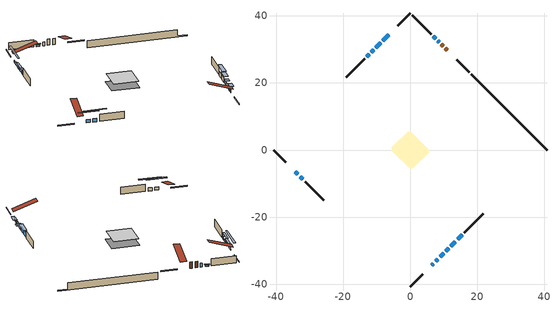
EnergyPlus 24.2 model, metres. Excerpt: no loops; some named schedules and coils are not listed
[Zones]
conditioned space
 floor adiabatic (AdiabaticFloorConstruction): -5.62,0 0,5.62 5.62,0 0,-5.62 z1.47
 floor foundation (Slab1 construction): -5.64,0.63 -0.63,5.64 5.64,-0.63 0.63,-5.64 z-0.94
 wall outside (RimJoist1 construction): 0,-40.78 3.72,-37.06 / -40.78,0 -37.06,-3.72 / 0,40.78 -3.72,37.06 / 17.57,23.2 13.86,26.92 z1.47:1.77
 wall outside (AdiabaticWallConstruction 1): 11.1,29.67 10.49,30.29 / 9.83,30.94 9.31,31.47 z1.47:3.5
 wall outside (AdiabaticWallConstruction): 6.47,-34.31 6.91,-33.86 / 8.89,-31.89 9.98,-30.8 / 8.65,32.12 8.21,32.56 z1.47:2.69; 7.57,-33.21 8.23,-32.54 z1.47:2.26; -6.47,34.31 -8.2,32.58 z1.47:2.08; 10.63,-30.15 11.46,-29.32 / -34.31,-6.47 -33.48,-7.3 / -32.82,-7.95 -32,-8.78 z1.47:2.51; 7.56,33.22 6.85,33.92 / -8.85,31.92 -10.26,30.52 / -10.91,29.87 -11.61,29.16 z1.47:1.93; -12.27,28.51 -12.95,27.82 z1.47:2.39; 12.11,-28.66 13.48,-27.3 / 14.13,-26.64 15.5,-25.28 z1.47:2.89
 wall outside (Wall1 construction): 16.16,-24.62 21.7,-19.08 / -31.34,-9.44 -25.8,-14.98 / -13.61,27.17 -19.15,21.63 / 6.2,34.58 0.66,40.12 z1.47:3.91
 wall foundation (FoundationWall1 construction): 18.23,22.54,-0.94 18.23,22.54,1.47 38.52,2.25,1.47 38.52,2.25,-0.61 40.78,0,-0.61 40.78,0,-0.94
 window (WindowConstruction 7): 6.47,-34.3 6.91,-33.87 z1.47:2.69
 window (WindowConstruction 6): 7.57,-33.21 8.23,-32.54 z1.47:2.26
 window (WindowConstruction 13): 8.89,-31.89 9.97,-30.8 z1.47:2.69
 window (WindowConstruction 9): -6.47,34.3 -8.2,32.58 z1.47:2.08
 window (WindowConstruction 10): 10.63,-30.15 11.46,-29.32 z1.47:2.51
 window (WindowConstruction 11): -34.3,-6.47 -33.48,-7.3 z1.47:2.51
 window (WindowConstruction 12): -32.82,-7.95 -32,-8.78 z1.47:2.51
 window (WindowConstruction 8): 8.65,32.12 8.21,32.56 z1.47:2.69
 window (WindowConstruction): 7.56,33.22 6.85,33.92 z1.47:1.93
 window (WindowConstruction 1): -8.85,31.92 -10.26,30.52 z1.47:1.93
 window (WindowConstruction 2): -10.91,29.86 -11.61,29.16 z1.47:1.93
 window (WindowConstruction 3): -12.27,28.51 -12.95,27.82 z1.47:2.39
 window (WindowConstruction 4): 12.11,-28.66 13.48,-27.3 z1.47:2.89
 window (WindowConstruction 5): 14.14,-26.64 15.5,-25.28 z1.47:2.89
 door (Door): 11.1,29.67 10.49,30.29 z1.47:3.5
 door (Door 1): 9.83,30.95 9.31,31.47 z1.47:3.5
 ceiling adiabatic (AdiabaticFloorConstruction): 0,-5.62 5.62,0 0,5.62 -5.62,0 z1.47
 roof outside (Roof1 construction): 5.81,-34.96,3.91 0.36,-29.5,6.48 -1.08,-30.94,6.48 4.38,-36.4,3.91; -34.96,-5.81,3.91 -29.5,-0.36,6.48 -30.94,1.08,6.48 -36.4,-4.38,3.91; -5.81,34.96,3.91 -0.36,29.5,6.48 1.08,30.94,6.48 -4.38,36.4,3.91; 11.76,29.02,3.91 6.3,23.56,6.48 7.74,22.12,6.48 13.2,27.58,3.91
shading: 8.77,-32.01 7.03,-33.74 7.89,-34.61 9.63,-32.87 z3.02; -10.56,30.21 -4.1,36.67 -4.49,37.06 -10.95,30.6 z5.43; 11.62,-29.16 10.47,-30.31 11.33,-31.17 12.48,-30.02 z2.74; -31.54,-9.23 -36.24,-4.53 -36.55,-4.84 -31.85,-9.54 z5.25; -29.85,-10.93 -34.97,-5.81 -35.27,-6.11 -30.15,-11.23 z5.55; 6.64,34.13 7.77,33.01 8.07,33.31 6.95,34.44 z2.23; -10.79,29.98 -8.32,32.46 -8.7,32.85 -11.18,30.37 z2.69; -12.69,28.09 -9.84,30.94 -10.22,31.33 -13.08,28.48 z3.45; -13.11,27.66 -12.11,28.67 -12.58,29.14 -13.59,28.14 z2.62; 14.01,-26.76 11.58,-29.2 12.44,-30.06 14.88,-27.62 z3.65; 16.57,-24.2 13.06,-27.72 13.92,-28.58 17.44,-25.06 z4.41
[Building]
Building 1: Terrain=Suburbs
[Site:Location]
Mont Joli AP_QC: Latitude {deg}=48.61; Longitude {deg}=-68.21; Time Zone {hr}=-5; Elevation {m}=52; Keep Site Location Information=Yes
[Site:GroundTemperature:Shallow]
-0.843868, -3.04892, -3.2255, -2.1791, 2.02165, 6.20283, 9.82768, 12.1239, 12.319, 10.4514, 6.91898, 2.86606
[Site:WaterMainsTemperature]
Calculation Method=Schedule; Temperature Schedule=mains temperature schedule
[Material] Roughness=Rough; Thermal Absorptance=0.9
Name | Thickness {m} | Conductivity {W/m-K} | Density {kg/m3} | Specific Heat {J/kg-K} | Solar Absorptance | Visible Absorptance
asphalt or fiberglass shingles | 0.00635 | 0.162714 | 1121.4 | 1465.45 | 0.4 | 0.4
concrete 4.0 in. | 0.1016 | 1.803125 | 2242.8 | 837.4 | 0.7 | 0.7
concrete 8.0 in. | 0.2032 | 1.803125 | 2242.8 | 837.4 | 0.7 | 0.7
door material | 0.04445 | 0.0451087 | 512.64 | 1214.23 | 0.7 | 0.7
exterior vertical ins | 0.0463172 | 0.029427 | 32.04 | 1214.23 | 0.7 | 0.7
floor covering | 0.0127 | 0.0433444 | 54.468 | 1339.84 | 0.6 | 0.6
floor rigid ins; wall rigid ins | 0.512978 | 0.029427 | 32.04 | 1214.23 | 0.7 | 0.7
floor stud and cavity | 0.1397 | 1.75129 | 37.0049 | 1207.88 | 0.7 | 0.7
furniture material conditioned space 1 | 0.1524 | 0.115458 | 640.8 | 1214.23 | 0.6 | 0.6
gypsum board | 0.0127 | 0.160291 | 801 | 837.4 | 0.6 | 0.6
gypsum board 1 | 0.0127 | 0.160291 | 801 | 837.4 | 0.7 | 0.7
osb sheathing 0.5 in. | 0.0127 | 0.115458 | 512.64 | 1214.23 | 0.7 | 0.7
osb sheathing 0.75 in. | 0.01905 | 0.115458 | 512.64 | 1214.23 | 0.7 | 0.7
osb sheathing 2.0 in. | 0.0508 | 0.115458 | 512.64 | 1214.23 | 0.7 | 0.7
rim joist stud and cavity | 0.0508 | 0.0643141 | 125.044 | 1163.47 | 0.6 | 0.6
roof stud and cavity | 0.2032 | 0.281612 | 78.34581 | 1123.46 | 0.7 | 0.7
wall stud and cavity | 0.1397 | 0.141677 | 139.0536 | 1170.24 | 0.7 | 0.7
wall stud and cavity 1 | 0.0889 | 0.380278 | 52.3479 | 1209.89 | 0.7 | 0.7
wall stud and cavity 2 | 0.0889 | 0.391764 | 83.0341 | 1211.67 | 0.7 | 0.7
wood siding | 0.0254 | 0.102417 | 544.68 | 1172.36 | 0.4 | 0.4
wood siding 1; wood siding 2; wood siding 3 | 0.0254 | 0.102417 | 544.68 | 1172.36 | 0.7 | 0.7
[WindowMaterial:SimpleGlazingSystem]
Name | U-Factor {W/m2-K} | Solar Heat Gain Coefficient
WindowMaterial | 3.04795 | 0.43
WindowMaterial 1 | 3.01899 | 0.51
WindowMaterial 2 | 2.66071 | 0.64
WindowMaterial 3 | 2.66639 | 0.54
WindowMaterial 4 | 4.0734 | 0.67
WindowMaterial 5 | 2.66809 | 0.53
WindowMaterial 6 | 2.66412 | 0.59
WindowMaterial 7 | 4.05466 | 0.67
[Construction]
AdiabaticFloorConstruction: floor stud and cavity, floor rigid ins, osb sheathing 0.75 in., floor covering
AdiabaticWallConstruction: wood siding 2, wall rigid ins, wall stud and cavity 1, gypsum board
AdiabaticWallConstruction 1: wood siding 3, wall rigid ins, wall stud and cavity 1, gypsum board
Door; Door 1: door material
FoundationWall1 construction: concrete 8.0 in., gypsum board 1
furniture construction conditioned space 1: furniture material conditioned space 1
PartitionWallConstruction: gypsum board, wall stud and cavity 2, gypsum board
RimJoist1 construction: wood siding 1, osb sheathing 2.0 in., rim joist stud and cavity
Roof1 construction: asphalt or fiberglass shingles, osb sheathing 0.75 in., roof stud and cavity, gypsum board
Slab1 construction: concrete 4.0 in.
Wall1 construction: wood siding, osb sheathing 0.5 in., wall stud and cavity, gypsum board
WindowConstruction; WindowConstruction 1; WindowConstruction 2: WindowMaterial
WindowConstruction 10; WindowConstruction 11; WindowConstruction 12: WindowMaterial 6
WindowConstruction 13: WindowMaterial 7
WindowConstruction 3: WindowMaterial 1
WindowConstruction 4; WindowConstruction 5: WindowMaterial 2
WindowConstruction 6: WindowMaterial 3
WindowConstruction 7; WindowConstruction 8: WindowMaterial 4
WindowConstruction 9: WindowMaterial 5
[Zone]
conditioned space: Multiplier=1; Volume {m3}=342.8; Part of Total Floor Area=Yes
[Space]
conditioned space 1: Zone=conditioned space; Volume {m3}=342.8
[SurfaceProperty:ExposedFoundationPerimeter]
Slab1: Exposed Perimeter Calculation Method=TotalExposedPerimeter; Total Exposed Perimeter {m}=31.883
[InternalMass] Zone or ZoneList=conditioned space; Space or SpaceList=conditioned space 1
Name | Construction | Surface Area {m2}
furniture mass conditioned space 1 | furniture construction conditioned space 1 | 50.3359
partition wall mass | PartitionWallConstruction | 125.84
[Lights]
interior lighting: Zone or ZoneList or Space or SpaceList=conditioned space 1; Schedule=interior lighting schedule; Design Level Calculation Method=LightingLevel; Lighting Level {W}=343.2; Return Air Fraction=0; Fraction Radiant=0.6; Fraction Visible=0.2; Fraction Replaceable=1
[People]
occupants: Zone or ZoneList or Space or SpaceList=conditioned space 1; Number of People Schedule=occupants schedule; Number of People Calculation Method=People; Number of People=3; Fraction Radiant=0.314171; Sensible Heat Fraction=0.56303; Activity Level Schedule=occupants activity schedule; Carbon Dioxide Generation Rate {m3/s-W}=0; Enable ASHRAE 55 Comfort Warnings=No; Mean Radiant Temperature Calculation Type=EnclosureAveraged
[ElectricEquipment] Zone or ZoneList or Space or SpaceList=conditioned space 1; Design Level Calculation Method=EquipmentLevel
Name | Schedule | Design Level {W} | Fraction Latent | Fraction Radiant | Fraction Lost
clothes dryer | clothes dryer schedule | 140.772 | 0.015 | 0.081 | 0.85
clothes washer | clothes washer schedule | 32.1985 | 0.03 | 0.162 | 0.7
cooking range | cooking range schedule | 215.147 | 0.08 | 0.432 | 0.2
dishwasher | dishwasher schedule | 66.8632 | 0.3 | 0.18 | 0.4
fridge | fridge schedule | 72.9452 | 0 | 0.6 | 0
mech vent house fan | mech vent house fan schedule | 0 | 0 | 0 | 1
mech vent house fan cfis | mech vent house fan cfis schedule | 0 | 0 | 0 | 0
misc plug loads | misc plug loads schedule | 494.7 | 0.045 | 0.513 | 0.1
whole house fan | Always On Discrete | 0 | 0 | 0 | 1
[OtherEquipment] Zone or ZoneList or Space or SpaceList=conditioned space 1; Design Level Calculation Method=EquipmentLevel
Name | Fuel Type | Schedule | Design Level {W} | Fraction Latent | Fraction Radiant | Fraction Lost
clothes dryer 1 | Electricity | clothes dryer schedule | 0 | 0.015 | 0.081 | 0.85
cooking range 1 | Electricity | cooking range schedule | 0 | 0.08 | 0.432 | 0.2
general water use latent | None | general water use schedule | 62.594 | 1 | 0 | 0
general water use sensible | None | general water use schedule | -61.6891 | 0 | 0.6 | 0
mech vent house fan latent load | None | Always On Discrete | 0 | 1 | 0 | 0
mech vent house fan sensible load | None | Always On Discrete | 0 | 0 | 0 | 0
water heater energy adjustment1 | Electricity | Always On Discrete | 0.01 | 0 | 0 | 1
[ZoneInfiltration:DesignFlowRate] Zone or ZoneList or Space or SpaceList=conditioned space 1; Schedule=Always On Discrete; Design Flow Rate Calculation Method=Flow/Zone; Design Flow Rate {m3/s}=0
infil flow; natural vent flow; whole house fan flow
[ZoneControl:Thermostat]
conditioned space Thermostat: Zone or ZoneList=conditioned space; Control Type Schedule=conditioned space Thermostat Schedule; Control 1=conditioned space temperature setpoint; Temperature Difference Between Cutout And Setpoint {deltaC}=0
[ThermostatSetpoint:DualSetpoint]
conditioned space temperature setpoint: Heating Setpoint Temperature Schedule=heating setpoint; Cooling Setpoint Temperature Schedule=cooling setpoint
[AirLoopHVAC:UnitarySystem]
unit heater unitary system: Control Type=Load; Controlling Zone or Thermostat Location=conditioned space; Dehumidification Control Type=None; Availability Schedule=Always On Discrete; Supply Fan=unit heater supply fan; Fan Placement=BlowThrough; Supply Air Fan Operating Mode Schedule=unit heater auto fan schedule; Heating Coil=unit heater htg coil; DX Heating Coil Sizing Ratio=1; Use DOAS DX Cooling Coil=No; Minimum Supply Air Temperature {C}=2; Latent Load Control=SensibleOnlyLoadControl; Cooling Supply Air Flow Rate Method=None; Heating Supply Air Flow Rate Method=SupplyAirFlowRate; Heating Supply Air Flow Rate {m3/s}=0.00141584; No Load Supply Air Flow Rate Method=SupplyAirFlowRate; No Load Supply Air Flow Rate {m3/s}=0; No Load Supply Air Flow Rate Control Set To Low Speed=Yes; Maximum Supply Air Temperature {C}=48.8889; Maximum Outdoor Dry-Bulb Temperature for Supplemental Heater Operation {C}=21; Ancillary On-Cycle Electric Power {W}=0; Ancillary Off-Cycle Electric Power {W}=0
[Zone equipment]
conditioned space: electric baseboard, unit heater unitary system
[Foundation:Kiva]
Foundation Kiva 1: Initial Indoor Air Temperature {C}=18; Wall Height Above Grade {m}=1.46999; Wall Depth Below Slab {m}=0.2032; Custom Block Material Name 1=exterior vertical ins; Custom Block Depth 1 {m}=2.40999; Custom Block X Position 1 {m}=0.2159; Custom Block Z Position 1 {m}=0
[Foundation:Kiva:Settings]
Soil Conductivity {W/m-K}=0.849921; Soil Density {kg/m3}=1842.3; Soil Specific Heat {J/kg-K}=418.7; Ground Solar Absorptivity=0.9; Ground Thermal Absorptivity=0.9; Ground Surface Roughness {m}=0.03; Far-Field Width {m}=40; Deep-Ground Boundary Condition=ZeroFlux; Deep-Ground Depth {m}=40; Minimum Cell Dimension {m}=0.2; Maximum Cell Growth Coefficient=3; Simulation Timestep=Timestep
[Exterior:Lights]
exterior lighting: Schedule=exterior lighting schedule; Design Level {W}=75.6
[EnergyManagementSystem:Sensor] Output:Variable or Output:Meter Index Key=conditioned space
Name | Output:Variable or Output:Meter
conditioned_space_clg_unmet_s | Zone Cooling Setpoint Not Met Time
conditioned_space_htg_unmet_s | Zone Heating Setpoint Not Met Time
fridge_tin_s; tin_s; tin_s_1 | Zone Mean Air Temperature
tout_s | Zone Outdoor Air Drybulb Temperature
win_s | Zone Air Humidity Ratio
[Schedule:Week:Daily]
interior lighting schedule Week Rule - Jan1-Jan27: interior lighting schedule day, interior lighting schedule day, interior lighting schedule day, interior lighting schedule day, interior lighting schedule day, interior lighting schedule day, interior lighting schedule day, interior lighting schedule default day, interior lighting schedule default day, interior lighting schedule default day, interior lighting schedule default day, interior lighting schedule default day
interior lighting schedule Week Rule - Jan28-Feb3: interior lighting schedule day, interior lighting schedule day, interior lighting schedule day, interior lighting schedule day, interior lighting schedule day 1, interior lighting schedule day 1, interior lighting schedule day 1, interior lighting schedule default day, interior lighting schedule default day, interior lighting schedule default day, interior lighting schedule default day, interior lighting schedule default day
interior lighting schedule Week Rule - Feb4-Feb24: interior lighting schedule day 1, interior lighting schedule day 1, interior lighting schedule day 1, interior lighting schedule day 1, interior lighting schedule day 1, interior lighting schedule day 1, interior lighting schedule day 1, interior lighting schedule default day, interior lighting schedule default day, interior lighting schedule default day, interior lighting schedule default day, interior lighting schedule default day
interior lighting schedule Week Rule - Feb25-Mar3: interior lighting schedule day 1, interior lighting schedule day 1, interior lighting schedule day 1, interior lighting schedule day 1, interior lighting schedule day 2, interior lighting schedule day 2, interior lighting schedule day 2, interior lighting schedule default day, interior lighting schedule default day, interior lighting schedule default day, interior lighting schedule default day, interior lighting schedule default day
interior lighting schedule Week Rule - Mar4-Mar31: interior lighting schedule day 2, interior lighting schedule day 2, interior lighting schedule day 2, interior lighting schedule day 2, interior lighting schedule day 2, interior lighting schedule day 2, interior lighting schedule day 2, interior lighting schedule default day, interior lighting schedule default day, interior lighting schedule default day, interior lighting schedule default day, interior lighting schedule default day
interior lighting schedule Week Rule - Apr1-Apr28: interior lighting schedule day 3, interior lighting schedule day 3, interior lighting schedule day 3, interior lighting schedule day 3, interior lighting schedule day 3, interior lighting schedule day 3, interior lighting schedule day 3, interior lighting schedule default day, interior lighting schedule default day, interior lighting schedule default day, interior lighting schedule default day, interior lighting schedule default day
interior lighting schedule Week Rule - Apr29-May5: interior lighting schedule day 3, interior lighting schedule day 3, interior lighting schedule day 4, interior lighting schedule day 4, interior lighting schedule day 4, interior lighting schedule day 4, interior lighting schedule day 4, interior lighting schedule default day, interior lighting schedule default day, interior lighting schedule default day, interior lighting schedule default day, interior lighting schedule default day
interior lighting schedule Week Rule - May6-May26: interior lighting schedule day 4, interior lighting schedule day 4, interior lighting schedule day 4, interior lighting schedule day 4, interior lighting schedule day 4, interior lighting schedule day 4, interior lighting schedule day 4, interior lighting schedule default day, interior lighting schedule default day, interior lighting schedule default day, interior lighting schedule default day, interior lighting schedule default day
interior lighting schedule Week Rule - May27-Jun2: interior lighting schedule day 4, interior lighting schedule day 4, interior lighting schedule day 4, interior lighting schedule day 4, interior lighting schedule day 4, interior lighting schedule day 5, interior lighting schedule day 5, interior lighting schedule default day, interior lighting schedule default day, interior lighting schedule default day, interior lighting schedule default day, interior lighting schedule default day
interior lighting schedule Week Rule - Jun3-Jun30: interior lighting schedule day 5, interior lighting schedule day 5, interior lighting schedule day 5, interior lighting schedule day 5, interior lighting schedule day 5, interior lighting schedule day 5, interior lighting schedule day 5, interior lighting schedule default day, interior lighting schedule default day, interior lighting schedule default day, interior lighting schedule default day, interior lighting schedule default day
interior lighting schedule Week Rule - Jul1-Jul28: interior lighting schedule day 6, interior lighting schedule day 6, interior lighting schedule day 6, interior lighting schedule day 6, interior lighting schedule day 6, interior lighting schedule day 6, interior lighting schedule day 6, interior lighting schedule default day, interior lighting schedule default day, interior lighting schedule default day, interior lighting schedule default day, interior lighting schedule default day
interior lighting schedule Week Rule - Jul29-Aug4: interior lighting schedule day 6, interior lighting schedule day 6, interior lighting schedule day 6, interior lighting schedule day 7, interior lighting schedule day 7, interior lighting schedule day 7, interior lighting schedule day 7, interior lighting schedule default day, interior lighting schedule default day, interior lighting schedule default day, interior lighting schedule default day, interior lighting schedule default day
interior lighting schedule Week Rule - Aug5-Aug25: interior lighting schedule day 7, interior lighting schedule day 7, interior lighting schedule day 7, interior lighting schedule day 7, interior lighting schedule day 7, interior lighting schedule day 7, interior lighting schedule day 7, interior lighting schedule default day, interior lighting schedule default day, interior lighting schedule default day, interior lighting schedule default day, interior lighting schedule default day
interior lighting schedule Week Rule - Aug26-Sep1: interior lighting schedule day 7, interior lighting schedule day 7, interior lighting schedule day 7, interior lighting schedule day 7, interior lighting schedule day 7, interior lighting schedule day 7, interior lighting schedule day 8, interior lighting schedule default day, interior lighting schedule default day, interior lighting schedule default day, interior lighting schedule default day, interior lighting schedule default day
interior lighting schedule Week Rule - Sep2-Sep29: interior lighting schedule day 8, interior lighting schedule day 8, interior lighting schedule day 8, interior lighting schedule day 8, interior lighting schedule day 8, interior lighting schedule day 8, interior lighting schedule day 8, interior lighting schedule default day, interior lighting schedule default day, interior lighting schedule default day, interior lighting schedule default day, interior lighting schedule default day
interior lighting schedule Week Rule - Sep30-Oct6: interior lighting schedule day 8, interior lighting schedule day 9, interior lighting schedule day 9, interior lighting schedule day 9, interior lighting schedule day 9, interior lighting schedule day 9, interior lighting schedule day 9, interior lighting schedule default day, interior lighting schedule default day, interior lighting schedule default day, interior lighting schedule default day, interior lighting schedule default day
interior lighting schedule Week Rule - Oct7-Oct27: interior lighting schedule day 9, interior lighting schedule day 9, interior lighting schedule day 9, interior lighting schedule day 9, interior lighting schedule day 9, interior lighting schedule day 9, interior lighting schedule day 9, interior lighting schedule default day, interior lighting schedule default day, interior lighting schedule default day, interior lighting schedule default day, interior lighting schedule default day
interior lighting schedule Week Rule - Oct28-Nov3: interior lighting schedule day 9, interior lighting schedule day 9, interior lighting schedule day 9, interior lighting schedule day 9, interior lighting schedule day 10, interior lighting schedule day 10, interior lighting schedule day 10, interior lighting schedule default day, interior lighting schedule default day, interior lighting schedule default day, interior lighting schedule default day, interior lighting schedule default day
interior lighting schedule Week Rule - Nov4-Nov24: interior lighting schedule day 10, interior lighting schedule day 10, interior lighting schedule day 10, interior lighting schedule day 10, interior lighting schedule day 10, interior lighting schedule day 10, interior lighting schedule day 10, interior lighting schedule default day, interior lighting schedule default day, interior lighting schedule default day, interior lighting schedule default day, interior lighting schedule default day
interior lighting schedule Week Rule - Nov25-Dec1: interior lighting schedule day 10, interior lighting schedule day 10, interior lighting schedule day 10, interior lighting schedule day 10, interior lighting schedule day 10, interior lighting schedule day 10, interior lighting schedule day 11, interior lighting schedule default day, interior lighting schedule default day, interior lighting schedule default day, interior lighting schedule default day, interior lighting schedule default day
interior lighting schedule Week Rule - Dec2-Dec31: interior lighting schedule day 11, interior lighting schedule day 11, interior lighting schedule day 11, interior lighting schedule day 11, interior lighting schedule day 11, interior lighting schedule day 11, interior lighting schedule day 11, interior lighting schedule default day, interior lighting schedule default day, interior lighting schedule default day, interior lighting schedule default day, interior lighting schedule default day
occupants schedule Week Rule - Jan1-Dec31: occupants schedule day, occupants schedule day, occupants schedule day, occupants schedule day, occupants schedule day, occupants schedule day, occupants schedule day, occupants schedule default day, occupants schedule default day, occupants schedule default day, occupants schedule default day, occupants schedule default day
clothes dryer schedule Week Rule - Jan1-Dec31: clothes dryer schedule day, clothes dryer schedule day, clothes dryer schedule day, clothes dryer schedule day, clothes dryer schedule day, clothes dryer schedule day, clothes dryer schedule day, clothes dryer schedule default day, clothes dryer schedule default day, clothes dryer schedule default day, clothes dryer schedule default day, clothes dryer schedule default day
clothes washer schedule Week Rule - Jan1-Dec31: clothes washer schedule day, clothes washer schedule day, clothes washer schedule day, clothes washer schedule day, clothes washer schedule day, clothes washer schedule day, clothes washer schedule day, clothes washer schedule default day, clothes washer schedule default day, clothes washer schedule default day, clothes washer schedule default day, clothes washer schedule default day
cooking range schedule Week Rule - Jan1-Dec31: cooking range schedule day, cooking range schedule day, cooking range schedule day, cooking range schedule day, cooking range schedule day, cooking range schedule day, cooking range schedule day, cooking range schedule default day, cooking range schedule default day, cooking range schedule default day, cooking range schedule default day, cooking range schedule default day
dishwasher schedule Week Rule - Jan1-Dec31: dishwasher schedule day, dishwasher schedule day, dishwasher schedule day, dishwasher schedule day, dishwasher schedule day, dishwasher schedule day, dishwasher schedule day, dishwasher schedule default day, dishwasher schedule default day, dishwasher schedule default day, dishwasher schedule default day, dishwasher schedule default day
misc plug loads schedule Week Rule - Jan1-Dec31: misc plug loads schedule day, misc plug loads schedule day, misc plug loads schedule day, misc plug loads schedule day, misc plug loads schedule day, misc plug loads schedule day, misc plug loads schedule day, misc plug loads schedule default day, misc plug loads schedule default day, misc plug loads schedule default day, misc plug loads schedule default day, misc plug loads schedule default day
general water use schedule Week Rule - Jan1-Dec31: general water use schedule day, general water use schedule day, general water use schedule day, general water use schedule day, general water use schedule day, general water use schedule day, general water use schedule day, general water use schedule default day, general water use schedule default day, general water use schedule default day, general water use schedule default day, general water use schedule default day
exterior lighting schedule Week Rule - Jan1-Jan27: exterior lighting schedule day, exterior lighting schedule day, exterior lighting schedule day, exterior lighting schedule day, exterior lighting schedule day, exterior lighting schedule day, exterior lighting schedule day, exterior lighting schedule default day, exterior lighting schedule default day, exterior lighting schedule default day, exterior lighting schedule default day, exterior lighting schedule default day
exterior lighting schedule Week Rule - Jan28-Feb3: exterior lighting schedule day, exterior lighting schedule day, exterior lighting schedule day, exterior lighting schedule day, exterior lighting schedule day 1, exterior lighting schedule day 1, exterior lighting schedule day 1, exterior lighting schedule default day, exterior lighting schedule default day, exterior lighting schedule default day, exterior lighting schedule default day, exterior lighting schedule default day
exterior lighting schedule Week Rule - Feb4-Feb24: exterior lighting schedule day 1, exterior lighting schedule day 1, exterior lighting schedule day 1, exterior lighting schedule day 1, exterior lighting schedule day 1, exterior lighting schedule day 1, exterior lighting schedule day 1, exterior lighting schedule default day, exterior lighting schedule default day, exterior lighting schedule default day, exterior lighting schedule default day, exterior lighting schedule default day
exterior lighting schedule Week Rule - Feb25-Mar3: exterior lighting schedule day 1, exterior lighting schedule day 1, exterior lighting schedule day 1, exterior lighting schedule day 1, exterior lighting schedule day 2, exterior lighting schedule day 2, exterior lighting schedule day 2, exterior lighting schedule default day, exterior lighting schedule default day, exterior lighting schedule default day, exterior lighting schedule default day, exterior lighting schedule default day
exterior lighting schedule Week Rule - Mar4-Mar31: exterior lighting schedule day 2, exterior lighting schedule day 2, exterior lighting schedule day 2, exterior lighting schedule day 2, exterior lighting schedule day 2, exterior lighting schedule day 2, exterior lighting schedule day 2, exterior lighting schedule default day, exterior lighting schedule default day, exterior lighting schedule default day, exterior lighting schedule default day, exterior lighting schedule default day
exterior lighting schedule Week Rule - Apr1-Apr28: exterior lighting schedule day 3, exterior lighting schedule day 3, exterior lighting schedule day 3, exterior lighting schedule day 3, exterior lighting schedule day 3, exterior lighting schedule day 3, exterior lighting schedule day 3, exterior lighting schedule default day, exterior lighting schedule default day, exterior lighting schedule default day, exterior lighting schedule default day, exterior lighting schedule default day
exterior lighting schedule Week Rule - Apr29-May5: exterior lighting schedule day 3, exterior lighting schedule day 3, exterior lighting schedule day 4, exterior lighting schedule day 4, exterior lighting schedule day 4, exterior lighting schedule day 4, exterior lighting schedule day 4, exterior lighting schedule default day, exterior lighting schedule default day, exterior lighting schedule default day, exterior lighting schedule default day, exterior lighting schedule default day
exterior lighting schedule Week Rule - May6-May26: exterior lighting schedule day 4, exterior lighting schedule day 4, exterior lighting schedule day 4, exterior lighting schedule day 4, exterior lighting schedule day 4, exterior lighting schedule day 4, exterior lighting schedule day 4, exterior lighting schedule default day, exterior lighting schedule default day, exterior lighting schedule default day, exterior lighting schedule default day, exterior lighting schedule default day
exterior lighting schedule Week Rule - May27-Jun2: exterior lighting schedule day 4, exterior lighting schedule day 4, exterior lighting schedule day 4, exterior lighting schedule day 4, exterior lighting schedule day 4, exterior lighting schedule day 5, exterior lighting schedule day 5, exterior lighting schedule default day, exterior lighting schedule default day, exterior lighting schedule default day, exterior lighting schedule default day, exterior lighting schedule default day
exterior lighting schedule Week Rule - Jun3-Jun30: exterior lighting schedule day 5, exterior lighting schedule day 5, exterior lighting schedule day 5, exterior lighting schedule day 5, exterior lighting schedule day 5, exterior lighting schedule day 5, exterior lighting schedule day 5, exterior lighting schedule default day, exterior lighting schedule default day, exterior lighting schedule default day, exterior lighting schedule default day, exterior lighting schedule default day
exterior lighting schedule Week Rule - Jul1-Jul28: exterior lighting schedule day 6, exterior lighting schedule day 6, exterior lighting schedule day 6, exterior lighting schedule day 6, exterior lighting schedule day 6, exterior lighting schedule day 6, exterior lighting schedule day 6, exterior lighting schedule default day, exterior lighting schedule default day, exterior lighting schedule default day, exterior lighting schedule default day, exterior lighting schedule default day
exterior lighting schedule Week Rule - Jul29-Aug4: exterior lighting schedule day 6, exterior lighting schedule day 6, exterior lighting schedule day 6, exterior lighting schedule day 7, exterior lighting schedule day 7, exterior lighting schedule day 7, exterior lighting schedule day 7, exterior lighting schedule default day, exterior lighting schedule default day, exterior lighting schedule default day, exterior lighting schedule default day, exterior lighting schedule default day
exterior lighting schedule Week Rule - Aug5-Aug25: exterior lighting schedule day 7, exterior lighting schedule day 7, exterior lighting schedule day 7, exterior lighting schedule day 7, exterior lighting schedule day 7, exterior lighting schedule day 7, exterior lighting schedule day 7, exterior lighting schedule default day, exterior lighting schedule default day, exterior lighting schedule default day, exterior lighting schedule default day, exterior lighting schedule default day
exterior lighting schedule Week Rule - Aug26-Sep1: exterior lighting schedule day 7, exterior lighting schedule day 7, exterior lighting schedule day 7, exterior lighting schedule day 7, exterior lighting schedule day 7, exterior lighting schedule day 7, exterior lighting schedule day 8, exterior lighting schedule default day, exterior lighting schedule default day, exterior lighting schedule default day, exterior lighting schedule default day, exterior lighting schedule default day
exterior lighting schedule Week Rule - Sep2-Sep29: exterior lighting schedule day 8, exterior lighting schedule day 8, exterior lighting schedule day 8, exterior lighting schedule day 8, exterior lighting schedule day 8, exterior lighting schedule day 8, exterior lighting schedule day 8, exterior lighting schedule default day, exterior lighting schedule default day, exterior lighting schedule default day, exterior lighting schedule default day, exterior lighting schedule default day
exterior lighting schedule Week Rule - Sep30-Oct6: exterior lighting schedule day 8, exterior lighting schedule day 9, exterior lighting schedule day 9, exterior lighting schedule day 9, exterior lighting schedule day 9, exterior lighting schedule day 9, exterior lighting schedule day 9, exterior lighting schedule default day, exterior lighting schedule default day, exterior lighting schedule default day, exterior lighting schedule default day, exterior lighting schedule default day
exterior lighting schedule Week Rule - Oct7-Oct27: exterior lighting schedule day 9, exterior lighting schedule day 9, exterior lighting schedule day 9, exterior lighting schedule day 9, exterior lighting schedule day 9, exterior lighting schedule day 9, exterior lighting schedule day 9, exterior lighting schedule default day, exterior lighting schedule default day, exterior lighting schedule default day, exterior lighting schedule default day, exterior lighting schedule default day
exterior lighting schedule Week Rule - Oct28-Nov3: exterior lighting schedule day 9, exterior lighting schedule day 9, exterior lighting schedule day 9, exterior lighting schedule day 9, exterior lighting schedule day 10, exterior lighting schedule day 10, exterior lighting schedule day 10, exterior lighting schedule default day, exterior lighting schedule default day, exterior lighting schedule default day, exterior lighting schedule default day, exterior lighting schedule default day
exterior lighting schedule Week Rule - Nov4-Nov24: exterior lighting schedule day 10, exterior lighting schedule day 10, exterior lighting schedule day 10, exterior lighting schedule day 10, exterior lighting schedule day 10, exterior lighting schedule day 10, exterior lighting schedule day 10, exterior lighting schedule default day, exterior lighting schedule default day, exterior lighting schedule default day, exterior lighting schedule default day, exterior lighting schedule default day
exterior lighting schedule Week Rule - Nov25-Dec1: exterior lighting schedule day 10, exterior lighting schedule day 10, exterior lighting schedule day 10, exterior lighting schedule day 10, exterior lighting schedule day 10, exterior lighting schedule day 10, exterior lighting schedule day 11, exterior lighting schedule default day, exterior lighting schedule default day, exterior lighting schedule default day, exterior lighting schedule default day, exterior lighting schedule default day
exterior lighting schedule Week Rule - Dec2-Dec31: exterior lighting schedule day 11, exterior lighting schedule day 11, exterior lighting schedule day 11, exterior lighting schedule day 11, exterior lighting schedule day 11, exterior lighting schedule day 11, exterior lighting schedule day 11, exterior lighting schedule default day, exterior lighting schedule default day, exterior lighting schedule default day, exterior lighting schedule default day, exterior lighting schedule default day
[Schedule:Year]
interior lighting schedule: interior lighting schedule Week Rule - Jan1-Jan27, 1, 1, 1, 27, interior lighting schedule Week Rule - Jan28-Feb3, 1, 28, 2, 3, interior lighting schedule Week Rule - Feb4-Feb24, 2, 4, 2, 24, interior lighting schedule Week Rule - Feb25-Mar3, 2, 25, 3, 3, interior lighting schedule Week Rule - Mar4-Mar31, 3, 4, 3, 31, interior lighting schedule Week Rule - Apr1-Apr28, 4, 1, 4, 28, interior lighting schedule Week Rule - Apr29-May5, 4, 29, 5, 5, interior lighting schedule Week Rule - May6-May26, 5, 6, 5, 26, interior lighting schedule Week Rule - May27-Jun2, 5, 27, 6, 2, interior lighting schedule Week Rule - Jun3-Jun30, 6, 3, 6, 30, interior lighting schedule Week Rule - Jul1-Jul28, 7, 1, 7, 28, interior lighting schedule Week Rule - Jul29-Aug4, 7, 29, 8, 4, interior lighting schedule Week Rule - Aug5-Aug25, 8, 5, 8, 25, interior lighting schedule Week Rule - Aug26-Sep1, 8, 26, 9, 1, interior lighting schedule Week Rule - Sep2-Sep29, 9, 2, 9, 29, interior lighting schedule Week Rule - Sep30-Oct6, 9, 30, 10, 6, interior lighting schedule Week Rule - Oct7-Oct27, 10, 7, 10, 27, interior lighting schedule Week Rule - Oct28-Nov3, 10, 28, 11, 3, interior lighting schedule Week Rule - Nov4-Nov24, 11, 4, 11, 24, interior lighting schedule Week Rule - Nov25-Dec1, 11, 25, 12, 1, interior lighting schedule Week Rule - Dec2-Dec31, 12, 2, 12, 31
occupants schedule: occupants schedule Week Rule - Jan1-Dec31, 1, 1, 12, 31
clothes dryer schedule: clothes dryer schedule Week Rule - Jan1-Dec31, 1, 1, 12, 31
clothes washer schedule: clothes washer schedule Week Rule - Jan1-Dec31, 1, 1, 12, 31
cooking range schedule: cooking range schedule Week Rule - Jan1-Dec31, 1, 1, 12, 31
dishwasher schedule: dishwasher schedule Week Rule - Jan1-Dec31, 1, 1, 12, 31
misc plug loads schedule: misc plug loads schedule Week Rule - Jan1-Dec31, 1, 1, 12, 31
general water use schedule: general water use schedule Week Rule - Jan1-Dec31, 1, 1, 12, 31
heating setpoint: heating setpoint Week Rule - Jan1-Dec31, 1, 1, 12, 31
cooling setpoint: cooling setpoint Week Rule - Jan1-Dec31, 1, 1, 12, 31
exterior lighting schedule: exterior lighting schedule Week Rule - Jan1-Jan27, 1, 1, 1, 27, exterior lighting schedule Week Rule - Jan28-Feb3, 1, 28, 2, 3, exterior lighting schedule Week Rule - Feb4-Feb24, 2, 4, 2, 24, exterior lighting schedule Week Rule - Feb25-Mar3, 2, 25, 3, 3, exterior lighting schedule Week Rule - Mar4-Mar31, 3, 4, 3, 31, exterior lighting schedule Week Rule - Apr1-Apr28, 4, 1, 4, 28, exterior lighting schedule Week Rule - Apr29-May5, 4, 29, 5, 5, exterior lighting schedule Week Rule - May6-May26, 5, 6, 5, 26, exterior lighting schedule Week Rule - May27-Jun2, 5, 27, 6, 2, exterior lighting schedule Week Rule - Jun3-Jun30, 6, 3, 6, 30, exterior lighting schedule Week Rule - Jul1-Jul28, 7, 1, 7, 28, exterior lighting schedule Week Rule - Jul29-Aug4, 7, 29, 8, 4, exterior lighting schedule Week Rule - Aug5-Aug25, 8, 5, 8, 25, exterior lighting schedule Week Rule - Aug26-Sep1, 8, 26, 9, 1, exterior lighting schedule Week Rule - Sep2-Sep29, 9, 2, 9, 29, exterior lighting schedule Week Rule - Sep30-Oct6, 9, 30, 10, 6, exterior lighting schedule Week Rule - Oct7-Oct27, 10, 7, 10, 27, exterior lighting schedule Week Rule - Oct28-Nov3, 10, 28, 11, 3, exterior lighting schedule Week Rule - Nov4-Nov24, 11, 4, 11, 24, exterior lighting schedule Week Rule - Nov25-Dec1, 11, 25, 12, 1, exterior lighting schedule Week Rule - Dec2-Dec31, 12, 2, 12, 31
[Schedule:Constant]
Name | Hourly Value
occupants activity schedule | 117.228
fridge schedule; unit heater auto fan schedule | 0
mech vent house fan schedule; mech vent house fan cfis schedule; Always On Discrete | 1
[Schedule:Compact]
conditioned space Thermostat Schedule: Through: 12/31, For: AllDays, Until: 24:00, 4
mains temperature schedule: Through: 01/01, For: AllDays, Until: 24:00, 4.55833, Through: 01/02, For: AllDays, Until: 24:00, 4.48833, Through: 01/03, For: AllDays, Until: 24:00, 4.41944, Through: 01/04, For: AllDays, Until: 24:00, 4.35111, Through: 01/05, For: AllDays, Until: 24:00, 4.28389, Through: 01/06, For: AllDays, Until: 24:00, 4.21778, Through: 01/07, For: AllDays, Until: 24:00, 4.15278, Through: 01/08, For: AllDays, Until: 24:00, 4.08889, Through: 01/09, For: AllDays, Until: 24:00, 4.02611, Through: 01/10, For: AllDays, Until: 24:00, 3.96444, Through: 01/11, For: AllDays, Until: 24:00, 3.90333, Through: 01/12, For: AllDays, Until: 24:00, 3.84389, Through: 01/13, For: AllDays, Until: 24:00, 3.78556, Through: 01/14, For: AllDays, Until: 24:00, 3.72833, Through: 01/15, For: AllDays, Until: 24:00, 3.67222, Through: 01/16, For: AllDays, Until: 24:00, 3.61722, Through: 01/17, For: AllDays, Until: 24:00, 3.56333, Through: 01/18, For: AllDays, Until: 24:00, 3.51111, Through: 01/19, For: AllDays, Until: 24:00, 3.46, Through: 01/20, For: AllDays, Until: 24:00, 3.41, Through: 01/21, For: AllDays, Until: 24:00, 3.36111, Through: 01/22, For: AllDays, Until: 24:00, 3.31389, Through: 01/23, For: AllDays, Until: 24:00, 3.26778, Through: 01/24, For: AllDays, Until: 24:00, 3.22278, Through: 01/25, For: AllDays, Until: 24:00, 3.17944, Through: 01/26, For: AllDays, Until: 24:00, 3.13722, Through: 01/27, For: AllDays, Until: 24:00, 3.09667, Through: 01/28, For: AllDays, Until: 24:00, 3.05722, Through: 01/29, For: AllDays, Until: 24:00, 3.01944, Through: 01/30, For: AllDays, Until: 24:00, 2.98278, Through: 01/31, For: AllDays, Until: 24:00, 2.94778, Through: 02/01, For: AllDays, Until: 24:00, 2.91389, Through: 02/02, For: AllDays, Until: 24:00, 2.88167, Through: 02/03, For: AllDays, Until: 24:00, 2.85056, Through: 02/04, For: AllDays, Until: 24:00, 2.82111, Through: 02/05, For: AllDays, Until: 24:00, 2.79278, Through: 02/06, For: AllDays, Until: 24:00, 2.76667, Through: 02/07, For: AllDays, Until: 24:00, 2.74111, Through: 02/08, For: AllDays, Until: 24:00, 2.71778, Through: 02/09, For: AllDays, Until: 24:00, 2.69556, Through: 02/10, For: AllDays, Until: 24:00, 2.675, Through: 02/11, For: AllDays, Until: 24:00, 2.65556, Through: 02/12, For: AllDays, Until: 24:00, 2.63833, Through: 02/13, For: AllDays, Until: 24:00, 2.62222, Through: 02/14, For: AllDays, Until: 24:00, 2.60722, Through: 02/15, For: AllDays, Until: 24:00, 2.59389, Through: 02/16, For: AllDays, Until: 24:00, 2.58278, Through: 02/17, For: AllDays, Until: 24:00, 2.57222, Through: 02/18, For: AllDays, Until: 24:00, 2.56389, Through: 02/19, For: AllDays, Until: 24:00, 2.55667, Through: 02/20, For: AllDays, Until: 24:00, 2.55111, Through: 02/21, For: AllDays, Until: 24:00, 2.54722, Through: 02/22, For: AllDays, Until: 24:00, 2.545, Through: 02/23, For: AllDays, Until: 24:00, 2.54389, Through: 02/24, For: AllDays, Until: 24:00, 2.54444, Through: 02/25, For: AllDays, Until: 24:00, 2.54667, Through: 02/26, For: AllDays, Until: 24:00, 2.55056, Through: 02/27, For: AllDays, Until: 24:00, 2.55556, Through: 02/28, For: AllDays, Until: 24:00, 2.56222, Through: 03/01, For: AllDays, Until: 24:00, 2.57056, Through: 03/02, For: AllDays, Until: 24:00, 2.58, Through: 03/03, For: AllDays, Until: 24:00, 2.59167, Through: 03/04, For: AllDays, Until: 24:00, 2.60444, Through: 03/05, For: AllDays, Until: 24:00, 2.61889, Through: 03/06, For: AllDays, Until: 24:00, 2.63444, Through: 03/07, For: AllDays, Until: 24:00, 2.65167, Through: 03/08, For: AllDays, Until: 24:00, 2.67056, Through: 03/09, For: AllDays, Until: 24:00, 2.69111, Through: 03/10, For: AllDays, Until: 24:00, 2.71278, Through: 03/11, For: AllDays, Until: 24:00, 2.73611, Through: 03/12, For: AllDays, Until: 24:00, 2.76111, Through: 03/13, For: AllDays, Until: 24:00, 2.78722, Through: 03/14, For: AllDays, Until: 24:00, 2.815, Through: 03/15, For: AllDays, Until: 24:00, 2.84389, Through: 03/16, For: AllDays, Until: 24:00, 2.87444, Through: 03/17, For: AllDays, Until: 24:00, 2.90667, Through: 03/18, For: AllDays, Until: 24:00, 2.94, Through: 03/19, For: AllDays, Until: 24:00, 2.975, Through: 03/20, For: AllDays, Until: 24:00, 3.01111, Through: 03/21, For: AllDays, Until: 24:00, 3.04889, Through: 03/22, For: AllDays, Until: 24:00, 3.08833, Through: 03/23, For: AllDays, Until: 24:00, 3.12833, Through: 03/24, For: AllDays, Until: 24:00, 3.17056, Through: 03/25, For: AllDays, Until: 24:00, 3.21333, Through: 03/26, For: AllDays, Until: 24:00, 3.25778, Through: 03/27, For: AllDays, Until: 24:00, 3.30389, Through: 03/28, For: AllDays, Until: 24:00, 3.35111, Through: 03/29, For: AllDays, Until: 24:00, 3.39944, Through: 03/30, For: AllDays, Until: 24:00, 3.44889, Through: 03/31, For: AllDays, Until: 24:00, 3.5, Through: 04/01, For: AllDays, Until: 24:00, 3.55222, Through: 04/02, For: AllDays, Until: 24:00, 3.60556, Through: 04/03, For: AllDays, Until: 24:00, 3.66, Through: 04/04, For: AllDays, Until: 24:00, 3.71611, Through: 04/05, For: AllDays, Until: 24:00, 3.77278, Through: 04/06, For: AllDays, Until: 24:00, 3.83111, Through: 04/07, For: AllDays, Until: 24:00, 3.89056, Through: 04/08, For: AllDays, Until: 24:00, 3.95111, Through: 04/09, For: AllDays, Until: 24:00, 4.01278, Through: 04/10, For: AllDays, Until: 24:00, 4.075, Through: 04/11, For: AllDays, Until: 24:00, 4.13889, Through: 04/12, For: AllDays, Until: 24:00, 4.20389, Through: 04/13, For: AllDays, Until: 24:00, 4.27, Through: 04/14, For: AllDays, Until: 24:00, 4.33667, Through: 04/15, For: AllDays, Until: 24:00, 4.40444, Through: 04/16, For: AllDays, Until: 24:00, 4.47333, Through: 04/17, For: AllDays, Until: 24:00, 4.54333, Through: 04/18, For: AllDays, Until: 24:00, 4.61389, Through: 04/19, For: AllDays, Until: 24:00, 4.68556, Through: 04/20, For: AllDays, Until: 24:00, 4.75833, Through: 04/21, For: AllDays, Until: 24:00, 4.83167, Through: 04/22, For: AllDays, Until: 24:00, 4.90611, Through: 04/23, For: AllDays, Until: 24:00, 4.98111, Through: 04/24, For: AllDays, Until: 24:00, 5.05722, Through: 04/25, For: AllDays, Until: 24:00, 5.13389, Through: 04/26, For: AllDays, Until: 24:00, 5.21167, Through: 04/27, For: AllDays, Until: 24:00, 5.29, Through: 04/28, For: AllDays, Until: 24:00, 5.36889, Through: 04/29, For: AllDays, Until: 24:00, 5.44833, Through: 04/30, For: AllDays, Until: 24:00, 5.52889, Through: 05/01, For: AllDays, Until: 24:00, 5.61, Through: 05/02, For: AllDays, Until: 24:00, 5.69111, Through: 05/03, For: AllDays, Until: 24:00, 5.77333, Through: 05/04, For: AllDays, Until: 24:00, 5.85667, Through: 05/05, For: AllDays, Until: 24:00, 5.94, Through: 05/06, For: AllDays, Until: 24:00, 6.02389, Through: 05/07, For: AllDays, Until: 24:00, 6.10778, Through: 05/08, For: AllDays, Until: 24:00, 6.19278, Through: 05/09, For: AllDays, Until: 24:00, 6.27833, Through: 05/10, For: AllDays, Until: 24:00, 6.36389, Through: 05/11, For: AllDays, Until: 24:00, 6.45, Through: 05/12, For: AllDays, Until: 24:00, 6.53667, Through: 05/13, For: AllDays, Until: 24:00, 6.62333, Through: 05/14, For: AllDays, Until: 24:00, 6.71056, Through: 05/15, For: AllDays, Until: 24:00, 6.79778, Through: 05/16, For: AllDays, Until: 24:00, 6.88556, Through: 05/17, For: AllDays, Until: 24:00, 6.97389, Through: 05/18, For: AllDays, Until: 24:00, 7.06222, Through: 05/19, For: AllDays, Until: 24:00, 7.15056, Through: 05/20, For: AllDays, Until: 24:00, 7.23889, Through: 05/21, For: AllDays, Until: 24:00, 7.32778, Through: 05/22, For: AllDays, Until: 24:00, 7.41667, Through: 05/23, For: AllDays, Until: 24:00, 7.50556, Through: 05/24, For: AllDays, Until: 24:00, 7.59444, Through: 05/25, For: AllDays, Until: 24:00, 7.68333, Through: 05/26, For: AllDays, Until: 24:00, 7.77278, Through: 05/27, For: AllDays, Until: 24:00, 7.86167, Through: 05/28, For: AllDays, Until: 24:00, 7.95056, Through: 05/29, For: AllDays, Until: 24:00, 8.03944, Through: 05/30, For: AllDays, Until: 24:00, 8.12833, Through: 05/31, For: AllDays, Until: 24:00, 8.21722, Through: 06/01, For: AllDays, Until: 24:00, 8.30556, Through: 06/02, For: AllDays, Until: 24:00, 8.39389, Through: 06/03, For: AllDays, Until: 24:00, 8.48222, Through: 06/04, For: AllDays, Until: 24:00, 8.57, Through: 06/05, For: AllDays, Until: 24:00, 8.65778, Through: 06/06, For: AllDays, Until: 24:00, 8.745, Through: 06/07, For: AllDays, Until: 24:00, 8.83222, Through: 06/08, For: AllDays, Until: 24:00, 8.91889, Through: 06/09, For: AllDays, Until: 24:00, 9.00556, Through: 06/10, For: AllDays, Until: 24:00, 9.09167, Through: 06/11, For: AllDays, Until: 24:00, 9.17722, Through: 06/12, For: AllDays, Until: 24:00, 9.26222, Through: 06/13, For: AllDays, Until: 24:00, 9.34722, Through: 06/14, For: AllDays, Until: 24:00, 9.43111, Through: 06/15, For: AllDays, Until: 24:00, 9.515, Through: 06/16, For: AllDays, Until: 24:00, 9.59833, Through: 06/17, For: AllDays, Until: 24:00, 9.68111, Through: 06/18, For: AllDays, Until: 24:00, 9.76333, Through: 06/19, For: AllDays, Until: 24:00, 9.84444, Through: 06/20, For: AllDays, Until: 24:00, 9.92556, Through: 06/21, For: AllDays, Until: 24:00, 10.0056, Through: 06/22, For: AllDays, Until: 24:00, 10.085, Through: 06/23, For: AllDays, Until: 24:00, 10.1639, Through: 06/24, For: AllDays, Until: 24:00, 10.2422, Through: 06/25, For: AllDays, Until: 24:00, 10.3194, Through: 06/26, For: AllDays, Until: 24:00, 10.3961, Through: 06/27, For: AllDays, Until: 24:00, 10.4717, Through: 06/28, For: AllDays, Until: 24:00, 10.5467, Through: 06/29, For: AllDays, Until: 24:00, 10.6206, Through: 06/30, For: AllDays, Until: 24:00, 10.6939, Through: 07/01, For: AllDays, Until: 24:00, 10.7667, Through: 07/02, For: AllDays, Until: 24:00, 10.8378, Through: 07/03, For: AllDays, Until: 24:00, 10.9083, Through: 07/04, For: AllDays, Until: 24:00, 10.9783, Through: 07/05, For: AllDays, Until: 24:00, 11.0467, Through: 07/06, For: AllDays, Until: 24:00, 11.1144, Through: 07/07, For: AllDays, Until: 24:00, 11.1811, Through: 07/08, For: AllDays, Until: 24:00, 11.2467, Through: 07/09, For: AllDays, Until: 24:00, 11.3111, Through: 07/10, For: AllDays, Until: 24:00, 11.375, Through: 07/11, For: AllDays, Until: 24:00, 11.4372, Through: 07/12, For: AllDays, Until: 24:00, 11.4989, Through: 07/13, For: AllDays, Until: 24:00, 11.5589, Through: 07/14, For: AllDays, Until: 24:00, 11.6178, Through: 07/15, For: AllDays, Until: 24:00, 11.6761, Through: 07/16, For: AllDays, Until: 24:00, 11.7328, Through: 07/17, For: AllDays, Until: 24:00, 11.7883, Through: 07/18, For: AllDays, Until: 24:00, 11.8428, Through: 07/19, For: AllDays, Until: 24:00, 11.8956, Through: 07/20, For: AllDays, Until: 24:00, 11.9478, Through: 07/21, For: AllDays, Until: 24:00, 11.9983, Through: 07/22, For: AllDays, Until: 24:00, 12.0478, Through: 07/23, For: AllDays, Until: 24:00, 12.0956, Through: 07/24, For: AllDays, Until: 24:00, 12.1428, Through: 07/25, For: AllDays, Until: 24:00, 12.1883, Through: 07/26, For: AllDays, Until: 24:00, 12.2322, Through: 07/27, For: AllDays, Until: 24:00, 12.275, Through: 07/28, For: AllDays, Until: 24:00, 12.3167, Through: 07/29, For: AllDays, Until: 24:00, 12.3567, Through: 07/30, For: AllDays, Until: 24:00, 12.3956, Through: 07/31, For: AllDays, Until: 24:00, 12.4328, Through: 08/01, For: AllDays, Until: 24:00, 12.4689, Through: 08/02, For: AllDays, Until: 24:00, 12.5033, Through: 08/03, For: AllDays, Until: 24:00, 12.5367, Through: 08/04, For: AllDays, Until: 24:00, 12.5683, Through: 08/05, For: AllDays, Until: 24:00, 12.5983, Through: 08/06, For: AllDays, Until: 24:00, 12.6272, Through: 08/07, For: AllDays, Until: 24:00, 12.6544, Through: 08/08, For: AllDays, Until: 24:00, 12.6806, Through: 08/09, For: AllDays, Until: 24:00, 12.705, Through: 08/10, For: AllDays, Until: 24:00, 12.7278, Through: 08/11, For: AllDays, Until: 24:00, 12.7494, Through: 08/12, For: AllDays, Until: 24:00, 12.7694, Through: 08/13, For: AllDays, Until: 24:00, 12.7878, Through: 08/14, For: AllDays, Until: 24:00, 12.805, Through: 08/15, For: AllDays, Until: 24:00, 12.8206, Through: 08/16, For: AllDays, Until: 24:00, 12.8344, Through: 08/17, For: AllDays, Until: 24:00, 12.8467, Through: 08/18, For: AllDays, Until: 24:00, 12.8578, Through: 08/19, For: AllDays, Until: 24:00, 12.8672, Through: 08/20, For: AllDays, Until: 24:00, 12.875, Through: 08/21, For: AllDays, Until: 24:00, 12.8817, Through: 08/22, For: AllDays, Until: 24:00, 12.8867, Through: 08/23, For: AllDays, Until: 24:00, 12.89, Through: 08/24, For: AllDays, Until: 24:00, 12.8917, Through: 08/25, For: AllDays, Until: 24:00, 12.8917, Through: 08/26, For: AllDays, Until: 24:00, 12.8906, Through: 08/27, For: AllDays, Until: 24:00, 12.8878, Through: 08/28, For: AllDays, Until: 24:00, 12.8833, Through: 08/29, For: AllDays, Until: 24:00, 12.8772, Through: 08/30, For: AllDays, Until: 24:00, 12.87, Through: 08/31, For: AllDays, Until: 24:00, 12.8611, Through: 09/01, For: AllDays, Until: 24:00, 12.8506, Through: 09/02, For: AllDays, Until: 24:00, 12.8389, Through: 09/03, For: AllDays, Until: 24:00, 12.825, Through: 09/04, For: AllDays, Until: 24:00, 12.81, Through: 09/05, For: AllDays, Until: 24:00, 12.7939, Through: 09/06, For: AllDays, Until: 24:00, 12.7756, Through: 09/07, For: AllDays, Until: 24:00, 12.7561, Through: 09/08, For: AllDays, Until: 24:00, 12.735, Through: 09/09, For: AllDays, Until: 24:00, 12.7128, Through: 09/10, For: AllDays, Until: 24:00, 12.6889, Through: 09/11, For: AllDays, Until: 24:00, 12.6633, Through: 09/12, For: AllDays, Until: 24:00, 12.6367, Through: 09/13, For: AllDays, Until: 24:00, 12.6078, Through: 09/14, For: AllDays, Until: 24:00, 12.5783, Through: 09/15, For: AllDays, Until: 24:00, 12.5472, Through: 09/16, For: AllDays, Until: 24:00, 12.5144, Through: 09/17, For: AllDays, Until: 24:00, 12.48, Through: 09/18, For: AllDays, Until: 24:00, 12.4444, Through: 09/19, For: AllDays, Until: 24:00, 12.4078, Through: 09/20, For: AllDays, Until: 24:00, 12.3694, Through: 09/21, For: AllDays, Until: 24:00, 12.33, Through: 09/22, For: AllDays, Until: 24:00, 12.2889, Through: 09/23, For: AllDays, Until: 24:00, 12.2467, Through: 09/24, For: AllDays, Until: 24:00, 12.2028, Through: 09/25, For: AllDays, Until: 24:00, 12.1578, Through: 09/26, For: AllDays, Until: 24:00, 12.1111, Through: 09/27, For: AllDays, Until: 24:00, 12.0633, Through: 09/28, For: AllDays, Until: 24:00, 12.0144, Through: 09/29, For: AllDays, Until: 24:00, 11.9644, Through: 09/30, For: AllDays, Until: 24:00, 11.9128, Through: 10/01, For: AllDays, Until: 24:00, 11.86, Through: 10/02, For: AllDays, Until: 24:00, 11.8061, Through: 10/03, For: AllDays, Until: 24:00, 11.7511, Through: 10/04, For: AllDays, Until: 24:00, 11.6944, Through: 10/05, For: AllDays, Until: 24:00, 11.6372, Through: 10/06, For: AllDays, Until: 24:00, 11.5783, Through: 10/07, For: AllDays, Until: 24:00, 11.5183, Through: 10/08, For: AllDays, Until: 24:00, 11.4578, Through: 10/09, For: AllDays, Until: 24:00, 11.3956, Through: 10/10, For: AllDays, Until: 24:00, 11.3322, Through: 10/11, For: AllDays, Until: 24:00, 11.2678, Through: 10/12, For: AllDays, Until: 24:00, 11.2028, Through: 10/13, For: AllDays, Until: 24:00, 11.1367, Through: 10/14, For: AllDays, Until: 24:00, 11.0689, Through: 10/15, For: AllDays, Until: 24:00, 11.0006, Through: 10/16, For: AllDays, Until: 24:00, 10.9317, Through: 10/17, For: AllDays, Until: 24:00, 10.8611, Through: 10/18, For: AllDays, Until: 24:00, 10.79, Through: 10/19, For: AllDays, Until: 24:00, 10.7178, Through: 10/20, For: AllDays, Until: 24:00, 10.645, Through: 10/21, For: AllDays, Until: 24:00, 10.5711, Through: 10/22, For: AllDays, Until: 24:00, 10.4961, Through: 10/23, For: AllDays, Until: 24:00, 10.4211, Through: 10/24, For: AllDays, Until: 24:00, 10.3444, Through: 10/25, For: AllDays, Until: 24:00, 10.2672, Through: 10/26, For: AllDays, Until: 24:00, 10.1894, Through: 10/27, For: AllDays, Until: 24:00, 10.1111, Through: 10/28, For: AllDays, Until: 24:00, 10.0317, Through: 10/29, For: AllDays, Until: 24:00, 9.95167, Through: 10/30, For: AllDays, Until: 24:00, 9.87111, Through: 10/31, For: AllDays, Until: 24:00, 9.79, Through: 11/01, For: AllDays, Until: 24:00, 9.70778, Through: 11/02, For: AllDays, Until: 24:00, 9.62556, Through: 11/03, For: AllDays, Until: 24:00, 9.54222, Through: 11/04, For: AllDays, Until: 24:00, 9.45889, Through: 11/05, For: AllDays, Until: 24:00, 9.37444, Through: 11/06, For: AllDays, Until: 24:00, 9.29, Through: 11/07, For: AllDays, Until: 24:00, 9.205, Through: 11/08, For: AllDays, Until: 24:00, 9.11944, Through: 11/09, For: AllDays, Until: 24:00, 9.03389, Through: 11/10, For: AllDays, Until: 24:00, 8.94722, Through: 11/11, For: AllDays, Until: 24:00, 8.86056, Through: 11/12, For: AllDays, Until: 24:00, 8.77389, Through: 11/13, For: AllDays, Until: 24:00, 8.68611, Through: 11/14, For: AllDays, Until: 24:00, 8.59889, Through: 11/15, For: AllDays, Until: 24:00, 8.51111, Through: 11/16, For: AllDays, Until: 24:00, 8.42278, Through: 11/17, For: AllDays, Until: 24:00, 8.33444, Through: 11/18, For: AllDays, Until: 24:00, 8.24611, Through: 11/19, For: AllDays, Until: 24:00, 8.15722, Through: 11/20, For: AllDays, Until: 24:00, 8.06833, Through: 11/21, For: AllDays, Until: 24:00, 7.97944, Through: 11/22, For: AllDays, Until: 24:00, 7.89056, Through: 11/23, For: AllDays, Until: 24:00, 7.80167, Through: 11/24, For: AllDays, Until: 24:00, 7.71278, Through: 11/25, For: AllDays, Until: 24:00, 7.62389, Through: 11/26, For: AllDays, Until: 24:00, 7.53444, Through: 11/27, For: AllDays, Until: 24:00, 7.44556, Through: 11/28, For: AllDays, Until: 24:00, 7.35667, Through: 11/29, For: AllDays, Until: 24:00, 7.26778, Through: 11/30, For: AllDays, Until: 24:00, 7.17944, Through: 12/01, For: AllDays, Until: 24:00, 7.09111, Through: 12/02, For: AllDays, Until: 24:00, 7.00278, Through: 12/03, For: AllDays, Until: 24:00, 6.91444, Through: 12/04, For: AllDays, Until: 24:00, 6.82667, Through: 12/05, For: AllDays, Until: 24:00, 6.73889, Through: 12/06, For: AllDays, Until: 24:00, 6.65167, Through: 12/07, For: AllDays, Until: 24:00, 6.565, Through: 12/08, For: AllDays, Until: 24:00, 6.47833, Through: 12/09, For: AllDays, Until: 24:00, 6.39222, Through: 12/10, For: AllDays, Until: 24:00, 6.30611, Through: 12/11, For: AllDays, Until: 24:00, 6.22056, Through: 12/12, For: AllDays, Until: 24:00, 6.13556, Through: 12/13, For: AllDays, Until: 24:00, 6.05111, Through: 12/14, For: AllDays, Until: 24:00, 5.96722, Through: 12/15, For: AllDays, Until: 24:00, 5.88389, Through: 12/16, For: AllDays, Until: 24:00, 5.80056, Through: 12/17, For: AllDays, Until: 24:00, 5.71833, Through: 12/18, For: AllDays, Until: 24:00, 5.63667, Through: 12/19, For: AllDays, Until: 24:00, 5.555, Through: 12/20, For: AllDays, Until: 24:00, 5.47444, Through: 12/21, For: AllDays, Until: 24:00, 5.395, Through: 12/22, For: AllDays, Until: 24:00, 5.31556, Through: 12/23, For: AllDays, Until: 24:00, 5.23722, Through: 12/24, For: AllDays, Until: 24:00, 5.15944, Through: 12/25, For: AllDays, Until: 24:00, 5.08222, Through: 12/26, For: AllDays, Until: 24:00, 5.00611, Through: 12/27, For: AllDays, Until: 24:00, 4.93056, Through: 12/28, For: AllDays, Until: 24:00, 4.85611, Through: 12/29, For: AllDays, Until: 24:00, 4.78222, Through: 12/30, For: AllDays, Until: 24:00, 4.70944, Through: 12/31, For: AllDays, Until: 24:00, 4.63722
